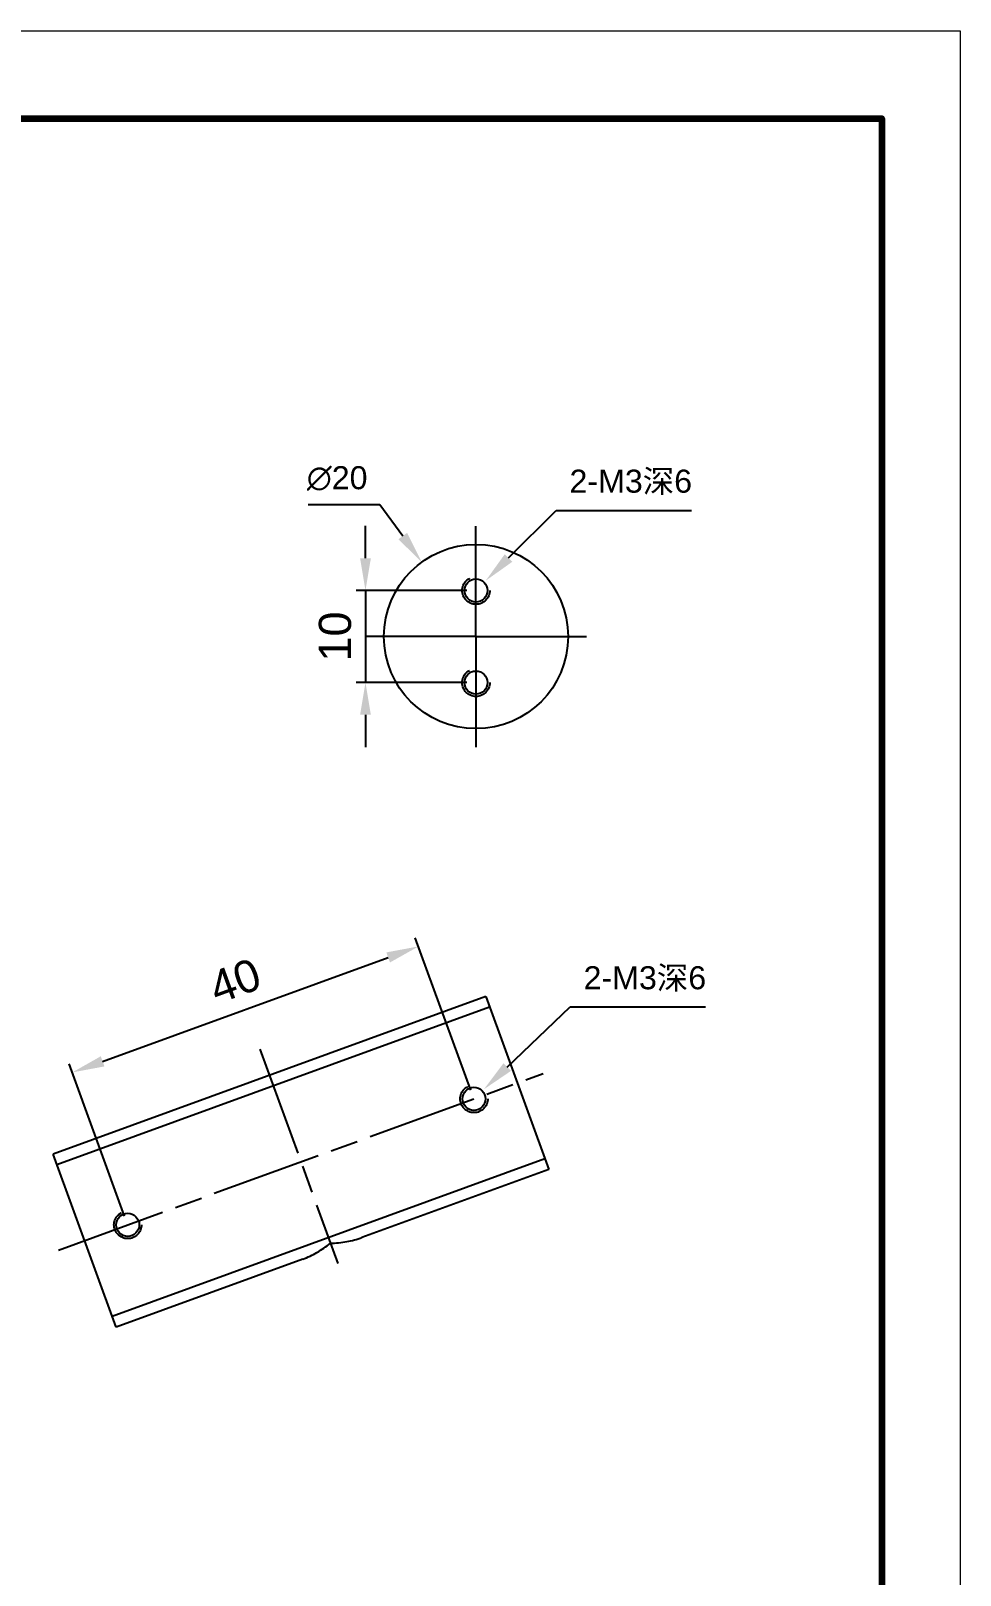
# Model space of a CAD drawing. Header units: millimetres. Extents: x 0 to 470, y -33 to 297.
# Drawn here: x 109.1 to 210, y 129.3 to 297 of the extents above; entities that cross this region are included whole.
import ezdxf
from ezdxf.enums import TextEntityAlignment as Align

# ---------------------------------------------------------------- set-up
doc = ezdxf.new("R2010")
doc.units = ezdxf.units.MM
doc.linetypes.add('AM_ISO08W050', pattern=[18, 12, -1.5, 3, -1.5])
doc.linetypes.add('HIDDEN', pattern=[9.525, 6.35, -3.175])
doc.layers.add('02___PRT_ALL_AXES', color=7, linetype='Continuous')
doc.layers.add('DEFAULT_2', color=8, linetype='HIDDEN')
for name, color, linetype, lineweight in [('AM_5', 3, 'Continuous', 25), ('AM_6', 2, 'Continuous', 35), ('AM_7', 4, 'AM_ISO08W050', 25), ('AM_8', 1, 'Continuous', 25)]:
    doc.layers.add(name, color=color, linetype=linetype, lineweight=lineweight)
doc.styles.get("Standard").update_dxf_attribs({"font": 'ARIAL.TTF'})
doc.styles.add('tnr', font='TIMES.TTF')
doc.dimstyles.new('AM_ISO$0', dxfattribs={"dimtxt": 3.5, "dimasz": 3.5, "dimexe": 1, "dimexo": 1, "dimgap": 1.5, "dimtad": 1, "dimdsep": 46, "dimtxsty": 'Standard', "dimcen": 0, "dimclrd": 256, "dimclre": 256, "dimclrt": 3, "dimadec": 0, "dimazin": 2, "dimtp": 0.1, "dimtm": 0.1, "dimtfac": 0.71, "dimtdec": 3, "dimtmove": 0, "dimatfit": 3, "dimfxl": 1, "dimlwd": -1, "dimlwe": -1, "dimarcsym": 1})
doc.dimstyles.new('AM_ISO$3', dxfattribs={"dimtxt": 2.5, "dimasz": 3.5, "dimexe": 1, "dimexo": 1, "dimgap": 1.5, "dimtad": 1, "dimtoh": 1, "dimdsep": 46, "dimtxsty": 'Standard', "dimcen": 0, "dimclrd": 256, "dimclre": 256, "dimclrt": 2, "dimadec": 0, "dimazin": 2, "dimtp": 0.1, "dimtm": 0.1, "dimtfac": 0.71, "dimtofl": 0, "dimtmove": 0, "dimatfit": 0, "dimfxl": 1, "dimlwd": -1, "dimlwe": -1, "dimarcsym": 1})

# ---------------------------------------------------------------- blocks, each defined once
blk = doc.blocks.new('*D8')
at = {"layer": 'AM_5', "linetype": 'ByBlock', "transparency": 16777216}
for p, q in [((160.83, 184.49), (167.67, 191.02)), ((167.67, 191.02), (182.36, 191.02))]:
    blk.add_line(p, q, dxfattribs=at)
at = {"layer": 'AM_5', "transparency": 16777216}
blk.add_solid([(160.42, 184.91), (161.23, 184.07), (158.3, 182.08)], dxfattribs=at)
at = {"layer": 'Defpoints', "color": 0, "transparency": 16777216}
for p in [(158.3, 182.08), (156.13, 180)]:
    blk.add_point(p, dxfattribs=at)
at = {"layer": 'AM_5', "color": 2, "transparency": 16777216, "insert": (175.77, 194.06), "char_height": 2.5, "attachment_point": 5}
blk.add_mtext('2-M3深6', dxfattribs=at)
blk = doc.blocks.new('*D9')
at = {"layer": 'AM_5', "linetype": 'ByBlock', "transparency": 16777216}
for p, q in [((160.97, 239.77), (166.14, 244.94)), ((166.14, 244.94), (180.83, 244.94))]:
    blk.add_line(p, q, dxfattribs=at)
at = {"layer": 'AM_5', "transparency": 16777216}
blk.add_solid([(160.56, 240.18), (161.38, 239.36), (158.49, 237.3)], dxfattribs=at)
at = {"layer": 'Defpoints', "color": 0, "transparency": 16777216}
for p in [(158.49, 237.3), (156.37, 235.18)]:
    blk.add_point(p, dxfattribs=at)
at = {"layer": 'AM_5', "color": 2, "transparency": 16777216, "insert": (174.24, 247.98), "char_height": 2.5, "attachment_point": 5}
blk.add_mtext('2-M3深6', dxfattribs=at)
blk = doc.blocks.new('*D10')
at = {"layer": 'AM_5', "linetype": 'ByBlock', "transparency": 16777216}
for p, q in [((147, 245.55), (139.21, 245.55)), ((149.48, 242.15), (147, 245.55))]:
    blk.add_line(p, q, dxfattribs=at)
at = {"layer": 'AM_5', "transparency": 16777216}
blk.add_solid([(149.95, 242.49), (149.01, 241.8), (151.54, 239.32)], dxfattribs=at)
at = {"layer": 'Defpoints', "color": 0, "transparency": 16777216}
for p in [(151.54, 239.32), (163.32, 223.15)]:
    blk.add_point(p, dxfattribs=at)
at = {"layer": 'AM_5', "color": 2, "transparency": 16777216, "insert": (142.36, 248.4), "char_height": 2.5, "attachment_point": 5}
blk.add_mtext('∅20', dxfattribs=at)
blk = doc.blocks.new('*D12')
at = {"layer": 'AM_5', "linetype": 'ByBlock', "transparency": 16777216}
for p, q in [((156.87, 181.98), (150.84, 198.53)), ((116.89, 185.11), (147.9, 196.39)), ((119.28, 168.3), (113.26, 184.85))]:
    blk.add_line(p, q, dxfattribs=at)
at = {"layer": 'AM_5', "transparency": 16777216}
for points in [[(147.7, 196.94), (148.1, 195.85), (151.19, 197.59)], [(116.69, 185.66), (117.09, 184.56), (113.6, 183.91)]]:
    blk.add_solid(points, dxfattribs=at)
at = {"layer": 'Defpoints', "color": 0, "transparency": 16777216}
for p in [(151.19, 197.59), (157.21, 181.04), (119.62, 167.36)]:
    blk.add_point(p, dxfattribs=at)
at = {"layer": 'AM_5', "color": 3, "transparency": 16777216, "insert": (131.27, 193.84), "char_height": 3.5, "attachment_point": 5, "rotation": 20}
blk.add_mtext('40', dxfattribs=at)
blk = doc.blocks.new('BH-BORDER-A4')
at = {"color": 0, "lineweight": 100, "ltscale": 0.4}
blk.add_lwpolyline([(21.5, 287.5), (201.5, 287.5), (201.5, 9.5), (21.5, 9.5)], close=True, dxfattribs=at)
at = {"layer": 'AM_8', "linetype": 'ByBlock', "lineweight": 13, "ltscale": 0.4}
blk.add_lwpolyline([(0, 297), (210, 297), (210, 0), (0, 0)], close=True, dxfattribs=at)
at = {"layer": 'AM_6', "color": 2, "style": 'tnr'}
blk.add_attdef('BHC-C-105-ME-01', text='', height=3, rotation=180, dxfattribs=at).set_placement((48.77, 283.44), align=Align.MIDDLE_CENTER)
blk = doc.blocks.new('*U41')
at = {"lineweight": 0}
blk.add_blockref('BH-BORDER-A4', (0, 0), dxfattribs=at)
blk = doc.blocks.new('*D15')
at = {"layer": 'AM_5', "linetype": 'ByBlock', "transparency": 16777216}
for p, q in [((145.43, 239.74), (145.43, 243.24)), ((156.43, 236.24), (144.43, 236.24)), ((145.43, 236.24), (145.43, 226.24)), ((156.43, 226.24), (144.43, 226.24)), ((145.43, 222.74), (145.43, 219.24))]:
    blk.add_line(p, q, dxfattribs=at)
at = {"layer": 'AM_5', "transparency": 16777216}
for points in [[(144.85, 239.74), (146.02, 239.74), (145.43, 236.24)], [(144.85, 222.74), (146.02, 222.74), (145.43, 226.24)]]:
    blk.add_solid(points, dxfattribs=at)
at = {"layer": 'Defpoints', "color": 0, "transparency": 16777216}
for p in [(157.43, 236.24), (145.43, 226.24), (157.43, 226.24)]:
    blk.add_point(p, dxfattribs=at)
at = {"layer": 'AM_5', "color": 3, "transparency": 16777216, "insert": (142.14, 231.24), "char_height": 3.5, "attachment_point": 5, "rotation": 90}
blk.add_mtext('10', dxfattribs=at)

msp = doc.modelspace()

# ---------------------------------------------------------------- linework, layer by layer
at = {"color": 7, "linetype": 'Continuous'}
for p, q in [((158.489, 192.147), (165.329, 173.353)), ((158.914, 190.979), (111.93, 173.878)), ((118.345, 156.252), (111.504, 175.046)), ((164.904, 174.522), (117.919, 157.421))]:
    msp.add_line(p, q, dxfattribs=at)
at = {"layer": '02___PRT_ALL_AXES', "color": 7, "linetype": 'Continuous'}
for p, q in [((158.489, 192.147), (111.504, 175.046)), ((165.329, 173.353), (145.044, 165.97)), ((138.63, 163.636), (118.345, 156.252))]:
    msp.add_line(p, q, dxfattribs=at)
for centre, radius in [((157.432, 231.236), 10), ((157.432, 236.236), 1.25), ((157.432, 226.236), 1.25), ((157.211, 181.04), 1.25), ((119.623, 167.359), 1.25)]:
    msp.add_circle(centre, radius, dxfattribs=at)
for points, knots in [([(138.63, 163.636), (139.162, 163.83), (140.214, 164.333), (141.17, 164.997), (141.631, 165.37)], [0, 0, 0, 0, 0.488864, 1, 1, 1, 1]), ([(141.631, 165.37), (142.223, 165.38), (143.382, 165.486), (144.511, 165.777), (145.044, 165.97)], [0, 0, 0, 0, 0.5111358, 1, 1, 1, 1])]:
    msp.add_open_spline(points, degree=3, knots=knots, dxfattribs=at)
at = {"layer": 'AM_7'}
for p, q in [((157.432, 231.236), (157.432, 244.236)), ((157.432, 231.236), (144.432, 231.236)), ((157.432, 231.236), (170.432, 231.236)), ((157.432, 231.236), (157.432, 218.236)), ((133.97, 186.416), (142.438, 163.152)), ((112.105, 164.623), (164.728, 183.776))]:
    msp.add_line(p, q, dxfattribs=at)
at = {"layer": 'DEFAULT_2', "color": 8, "linetype": 'HIDDEN'}
for centre in [(157.432, 236.236), (157.432, 226.236), (157.211, 181.04), (119.623, 167.359)]:
    msp.add_circle(centre, 1.5, dxfattribs=at)

# ---------------------------------------------------------------- block references
at = {"layer": 'AM_6'}
msp.add_blockref('*U41', (0, 0), dxfattribs=at)

# ---------------------------------------------------------------- dimensions: what is measured, and where the dimension line sits
at = {"layer": 'AM_5'}
dim = msp.add_diameter_dim_2p(p1=(163.321, 223.154), p2=(151.543, 239.318), dimstyle='AM_ISO$3', dxfattribs=at)
dim.commit()
dim.dimension.update_dxf_attribs({"geometry": '*D10', "text_midpoint": (142.355, 245.549), "dimtype": 163})
for p1, p2, picture, middle in [((156.371, 235.175), (158.493, 237.296), '*D9', (174.238, 244.942)), ((156.125, 180.005), (158.296, 182.076), '*D8', (175.767, 191.023))]:
    dim = msp.add_diameter_dim_2p(p1=p1, p2=p2, text='2-<>深6', dimstyle='AM_ISO$3', override={"dimpost": 'M<>'}, dxfattribs=at)
    dim.commit()
    dim.dimension.update_dxf_attribs({"geometry": picture, "text_midpoint": middle, "dimtype": 163})
dim = msp.add_linear_dim(base=(145.432, 226.236), p1=(157.432, 236.236), p2=(157.432, 226.236), angle=90, dimstyle='AM_ISO$0', dxfattribs=at)
dim.commit()
dim.dimension.update_dxf_attribs({"geometry": '*D15', "text_midpoint": (142.145, 231.236)})
dim = msp.add_linear_dim(base=(151.187, 197.591), p1=(119.623, 167.359), p2=(157.211, 181.04), angle=20, dimstyle='AM_ISO$0', dxfattribs=at)
dim.commit()
dim.dimension.update_dxf_attribs({"geometry": '*D12', "text_midpoint": (132.393, 190.75), "dimtype": 161})

doc.saveas('drawing.dxf')
